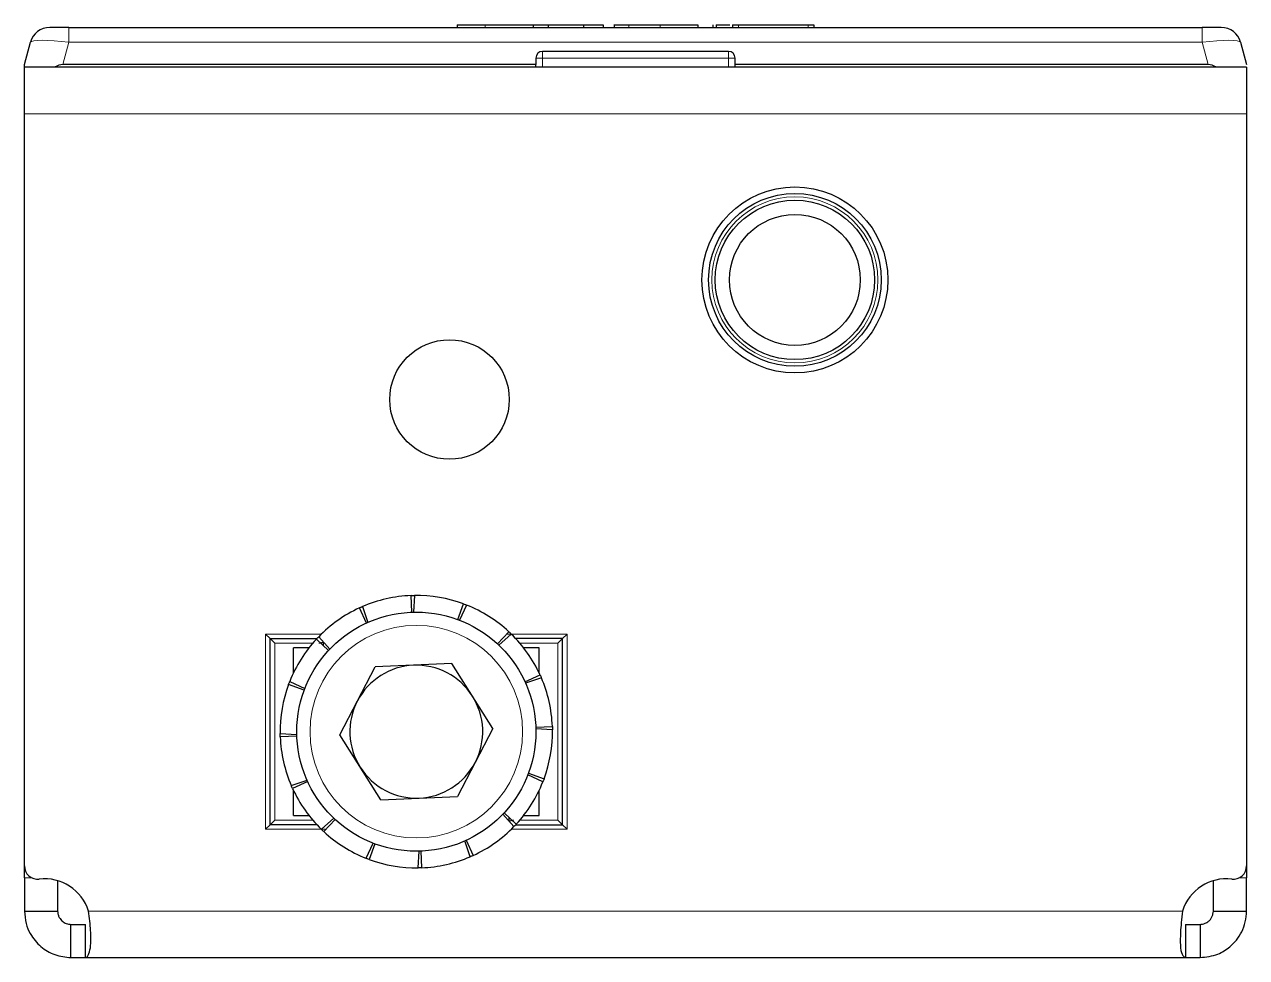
# Model space of a CAD drawing. Header units: millimetres. Extents: x -438 to 4742, y -470 to 658.
# Drawn here: x 1104.6 to 1196.6, y -183.3 to -113.1 of the extents above; entities that cross this region are included whole.
import ezdxf

# ---------------------------------------------------------------- set-up
doc = ezdxf.new("R2010")
doc.units = ezdxf.units.MM

msp = doc.modelspace()

# ---------------------------------------------------------------- linework, layer by layer
at = {"color": 7, "linetype": 'Continuous', "lineweight": 25}
for p, q in [((1137.151, -113.097), (1137.151, -113.297)), ((1142.806, -113.097), (1142.866, -113.097)), ((1142.866, -113.097), (1142.866, -113.297)), ((1142.866, -113.097), (1143.997, -113.097)), ((1143.997, -113.097), (1143.997, -113.297)), ((1143.997, -113.097), (1146.664, -113.097)), ((1146.664, -113.097), (1146.664, -113.297)), ((1146.664, -113.097), (1148.152, -113.097)), ((1148.152, -113.097), (1148.152, -113.297)), ((1148.964, -113.072), (1148.964, -113.297)), ((1152.432, -113.097), (1155.261, -113.097)), ((1155.261, -113.097), (1155.261, -113.297)), ((1156.403, -113.097), (1156.403, -113.297)), ((1156.656, -113.097), (1156.656, -113.297)), ((1157.892, -113.097), (1157.892, -113.297)), ((1158.327, -113.097), (1163.571, -113.097)), ((1164.006, -113.097), (1164.006, -113.297)), ((1107.929, -113.297), (1106.48, -113.297)), ((1107.929, -113.297), (1193.228, -113.297)), ((1194.677, -113.297), (1193.228, -113.297)), ((1104.578, -116.097), (1105.031, -114.408)), ((1196.126, -114.408), (1196.578, -116.097)), ((1143.078, -115.597), (1143.078, -116.097)), ((1157.578, -115.097), (1143.578, -115.097)), ((1158.078, -116.097), (1158.078, -115.597)), ((1104.578, -116.297), (1104.578, -116.097)), ((1104.578, -119.797), (1104.578, -116.297)), ((1196.578, -116.297), (1104.578, -116.297)), ((1143.078, -116.097), (1107.476, -116.097)), ((1143.078, -116.297), (1143.078, -116.097)), ((1193.681, -116.097), (1158.078, -116.097)), ((1158.078, -116.297), (1158.078, -116.097)), ((1196.578, -116.297), (1196.578, -119.797)), ((1104.578, -176.396), (1104.578, -119.797)), ((1196.578, -119.797), (1196.578, -176.396)), ((1133.731, -157.303), (1133.683, -156.054)), ((1133.933, -156.048), (1133.857, -157.299)), ((1130.316, -158.121), (1129.794, -156.985)), ((1130.022, -156.884), (1130.43, -158.069)), ((1137.199, -157.855), (1137.633, -156.683)), ((1137.866, -156.772), (1137.317, -157.899)), ((1122.728, -158.947), (1123.078, -159.297)), ((1126.728, -159.153), (1127.56, -160.091)), ((1140.192, -159.692), (1141.041, -158.775)), ((1141.222, -158.947), (1140.284, -159.778)), ((1145.078, -159.297), (1145.428, -158.947)), ((1123.078, -173.297), (1123.078, -159.297)), ((1123.078, -159.297), (1126.591, -159.297)), ((1123.078, -159.297), (1123.428, -159.647)), ((1124.828, -161.881), (1124.828, -159.997)), ((1125.993, -159.997), (1124.828, -159.997)), ((1127.474, -160.183), (1126.556, -159.334)), ((1127.078, -159.547), (1127.078, -159.817)), ((1145.078, -159.297), (1141.566, -159.297)), ((1143.328, -159.997), (1142.164, -159.997)), ((1143.328, -161.881), (1143.328, -159.997)), ((1144.728, -159.647), (1145.078, -159.297)), ((1145.078, -173.297), (1145.078, -159.297)), ((1128.31, -166.542), (1130.982, -161.424)), ((1136.75, -161.179), (1130.982, -161.424)), ((1139.847, -166.052), (1136.75, -161.179)), ((1125.637, -163.176), (1124.464, -162.742)), ((1124.554, -162.509), (1125.681, -163.058)), ((1142.254, -162.534), (1143.39, -162.012)), ((1143.491, -162.24), (1142.306, -162.649)), ((1123.829, -166.442), (1125.081, -166.518)), ((1139.847, -166.052), (1137.175, -171.17)), ((1143.072, -165.95), (1144.321, -165.901)), ((1144.327, -166.151), (1143.076, -166.075)), ((1125.085, -166.644), (1123.836, -166.692)), ((1131.407, -171.415), (1128.31, -166.542)), ((1124.665, -170.353), (1125.851, -169.945)), ((1125.902, -170.059), (1124.767, -170.582)), ((1143.603, -170.084), (1142.476, -169.535)), ((1142.52, -169.418), (1143.692, -169.851)), ((1124.828, -172.597), (1124.828, -170.713)), ((1143.328, -172.597), (1143.328, -170.713)), ((1131.407, -171.415), (1137.175, -171.17)), ((1123.078, -173.297), (1123.428, -172.947)), ((1124.828, -172.597), (1125.993, -172.597)), ((1126.934, -173.647), (1127.873, -172.815)), ((1127.965, -172.901), (1127.115, -173.819)), ((1141.429, -173.441), (1140.597, -172.502)), ((1140.683, -172.41), (1141.6, -173.26)), ((1141.078, -173.047), (1141.078, -172.776)), ((1142.164, -172.597), (1143.328, -172.597)), ((1144.728, -172.947), (1145.078, -173.297)), ((1122.728, -173.647), (1123.078, -173.297)), ((1126.591, -173.297), (1123.078, -173.297)), ((1141.566, -173.297), (1145.078, -173.297)), ((1145.078, -173.297), (1145.428, -173.647)), ((1130.291, -175.821), (1130.84, -174.694)), ((1130.957, -174.738), (1130.524, -175.911)), ((1138.135, -175.71), (1137.726, -174.524)), ((1137.841, -174.473), (1138.363, -175.608)), ((1134.224, -176.546), (1134.3, -175.294)), ((1134.425, -175.29), (1134.474, -176.539)), ((1104.578, -177.294), (1104.578, -176.396)), ((1196.578, -176.396), (1196.578, -177.294)), ((1104.578, -177.294), (1104.578, -179.797)), ((1107.078, -177.514), (1107.078, -179.797)), ((1194.078, -179.797), (1194.078, -177.514)), ((1196.578, -179.797), (1196.578, -177.294)), ((1104.578, -179.797), (1107.078, -179.797)), ((1194.078, -179.797), (1196.578, -179.797)), ((1108.078, -183.297), (1108.078, -180.797)), ((1108.078, -180.797), (1109.165, -180.797)), ((1109.165, -183.297), (1109.165, -180.797)), ((1191.992, -180.797), (1191.992, -183.297)), ((1191.992, -180.797), (1193.078, -180.797)), ((1193.078, -180.797), (1193.078, -183.297)), ((1108.078, -183.297), (1109.165, -183.297)), ((1109.165, -183.297), (1191.992, -183.297)), ((1191.992, -183.297), (1193.078, -183.297))]:
    msp.add_line(p, q, dxfattribs=at)
at = {"color": 8, "linetype": 'Continuous', "lineweight": 18}
for p, q in [((1139.261, -113.097), (1139.261, -113.297)), ((1150.07, -113.097), (1150.07, -113.297)), ((1152.432, -113.097), (1152.432, -113.297)), ((1158.327, -113.097), (1158.327, -113.297)), ((1163.571, -113.097), (1163.571, -113.297)), ((1107.929, -113.297), (1107.929, -114.408)), ((1193.228, -114.408), (1193.228, -113.297)), ((1107.929, -114.408), (1107.476, -116.097)), ((1193.228, -114.408), (1107.929, -114.408)), ((1193.681, -116.097), (1193.228, -114.408)), ((1143.578, -115.597), (1143.078, -115.597)), ((1143.578, -115.597), (1143.578, -115.097)), ((1143.578, -115.597), (1143.578, -116.297)), ((1157.578, -115.597), (1143.578, -115.597)), ((1157.578, -115.597), (1157.578, -115.097)), ((1157.578, -116.297), (1157.578, -115.597)), ((1157.578, -115.597), (1158.078, -115.597)), ((1196.578, -119.797), (1104.578, -119.797)), ((1122.728, -173.647), (1122.728, -158.947)), ((1122.728, -158.947), (1126.934, -158.947)), ((1140.882, -158.947), (1141.222, -158.947)), ((1141.223, -158.947), (1145.428, -158.947)), ((1145.428, -158.947), (1145.428, -173.647)), ((1126.278, -159.647), (1123.428, -159.647)), ((1123.428, -159.647), (1123.428, -172.947)), ((1144.728, -159.647), (1141.878, -159.647)), ((1144.728, -172.947), (1144.728, -159.647)), ((1123.428, -172.947), (1126.278, -172.947)), ((1141.878, -172.947), (1144.728, -172.947)), ((1126.934, -173.647), (1122.728, -173.647)), ((1127.275, -173.647), (1126.934, -173.647)), ((1145.428, -173.647), (1141.223, -173.647)), ((1105.138, -177.294), (1104.578, -177.294)), ((1196.578, -177.294), (1196.019, -177.294)), ((1191.746, -179.797), (1109.41, -179.797))]:
    msp.add_line(p, q, dxfattribs=at)
at = {"color": 7, "linetype": 'Continuous', "lineweight": 25}
for centre, radius in [((1162.578, -132.297), 7), ((1162.578, -132.297), 6.5), ((1162.578, -132.297), 6), ((1162.578, -132.297), 4.925), ((1136.578, -141.297), 4.5), ((1134.078, -166.297), 9)]:
    msp.add_circle(centre, radius, dxfattribs=at)
at = {"color": 8, "linetype": 'Continuous', "lineweight": 18}
for centre, radius in [((1162.578, -132.297), 6.25), ((1134.078, -166.297), 8)]:
    msp.add_circle(centre, radius, dxfattribs=at)
at = {"color": 7, "linetype": 'Continuous', "lineweight": 25}
for centre, radius, start, end in [((1106.48, -114.797), 1.5, 90, 165), ((1194.677, -114.797), 1.5, 15, 90), ((1143.578, -115.597), 0.5, 90, 180), ((1157.578, -115.597), 0.5, 0, 90), ((1134.078, -166.297), 10.25, 92.21037, 113.31447), ((1134.078, -166.297), 10.25, 69.71037, 90.81447), ((1134.078, -166.297), 10.25, 114.71037, 135.81447), ((1134.078, -166.297), 10.25, 47.21037, 68.31447), ((1134.078, -166.297), 10.25, 24.71037, 45.81447), ((1134.078, -166.297), 10.25, 137.21037, 158.31447), ((1134.078, -166.297), 5, 92.43345, 152.43345), ((1134.078, -166.297), 5, 32.43345, 92.43345), ((1134.078, -166.297), 10.25, 159.71037, 180.81447), ((1134.078, -166.297), 10.25, 2.21037, 23.31447), ((1134.078, -166.297), 5, 332.43345, 32.43345), ((1134.078, -166.297), 5, 152.43345, 212.43345), ((1134.078, -166.297), 10.25, 339.71037, 0.81447), ((1134.078, -166.297), 10.25, 182.21037, 203.31447), ((1134.078, -166.297), 5, 212.43345, 272.43345), ((1134.078, -166.297), 5, 272.43345, 332.43345), ((1134.078, -166.297), 10.25, 317.21037, 338.31447), ((1134.078, -166.297), 10.25, 204.71037, 225.81447), ((1134.078, -166.297), 10.25, 227.21037, 248.31447), ((1134.078, -166.297), 10.25, 294.71037, 315.81447), ((1134.078, -166.297), 10.25, 272.21037, 293.31447), ((1105.578, -176.396), 1, 180, 276.37937), ((1134.078, -166.297), 10.25, 249.71037, 270.81447), ((1195.578, -176.396), 1, 263.62063, 0), ((1106.078, -180.868), 3.5, 17.82529, 96.37937), ((1195.078, -180.868), 3.5, 83.62063, 162.17471)]:
    msp.add_arc(centre, radius, start, end, dxfattribs=at)
at = {"color": 8, "linetype": 'Continuous', "lineweight": 18}
for centre, major_axis, start_param, end_param in [((1108.033, -114.797), (3.003, -0.382), 1.621093, 3.124852), ((1193.124, -114.797), (3.003, 0.382), 0.016741, 1.520499)]:
    msp.add_ellipse(centre, major_axis=major_axis, ratio=0.123038, start_param=start_param, end_param=end_param, dxfattribs=at)
at = {"color": 7, "linetype": 'Continuous', "lineweight": 25}
for centre, major_axis, start_param, end_param in [((1104.578, -127.688), (3.099, 11.565), 0.067037, 0.253072), ((1196.578, -127.688), (-3.099, 11.565), 6.030113, 6.216148)]:
    msp.add_ellipse(centre, major_axis=major_axis, ratio=0.250563, start_param=start_param, end_param=end_param, dxfattribs=at)
for points, knots in [([(1137.151, -113.097), (1137.521, -113.097), (1138.21, -113.097), (1138.928, -113.097), (1139.261, -113.097)], [0, 0, 0, 0, 0.5368, 1, 1, 1, 1]), ([(1139.261, -113.097), (1139.762, -113.097), (1140.698, -113.097), (1141.89, -113.097), (1142.615, -113.097), (1142.796, -113.097), (1142.806, -113.097)], [0, 0, 0, 0, 0.381983, 0.713352, 0.984017, 1, 1, 1, 1]), ([(1148.981, -113.097), (1148.976, -113.097), (1148.948, -113.097), (1149.106, -113.097), (1149.474, -113.097), (1149.86, -113.097), (1150.07, -113.097)], [0, 0, 0, 0, 0.061615, 0.333035, 0.637399, 1, 1, 1, 1]), ([(1150.07, -113.097), (1150.229, -113.097), (1150.588, -113.097), (1151.388, -113.097), (1152.02, -113.097), (1152.432, -113.097)], [0, 0, 0, 0, 0.216742, 0.489643, 1, 1, 1, 1]), ([(1156.656, -113.097), (1156.708, -113.097), (1156.817, -113.097), (1157.118, -113.097), (1157.402, -113.097), (1157.607, -113.097), (1157.671, -113.097)], [0, 0, 0, 0, 0.255277, 0.538303, 0.854078, 1, 1, 1, 1]), ([(1156.832, -113.097), (1156.946, -113.097), (1157.19, -113.097), (1157.495, -113.097), (1157.671, -113.097), (1157.671, -113.097)], [0, 0, 0, 0, 0.466249, 0.997338, 1, 1, 1, 1]), ([(1157.892, -113.097), (1157.901, -113.097), (1157.917, -113.097), (1158.033, -113.097), (1158.175, -113.097), (1158.276, -113.097), (1158.327, -113.097)], [0, 0, 0, 0, 0.285248, 0.560563, 0.777151, 1, 1, 1, 1]), ([(1163.571, -113.097), (1163.636, -113.097), (1163.764, -113.097), (1163.905, -113.097), (1163.99, -113.097), (1164.001, -113.097), (1164.006, -113.097)], [0, 0, 0, 0, 0.281303, 0.555629, 0.773878, 1, 1, 1, 1]), ([(1133.683, -156.054), (1133.725, -156.053), (1133.787, -156.051), (1133.87, -156.049), (1133.912, -156.048), (1133.933, -156.048)], [0, 0, 0, 0, 0.4999808, 0.7499881, 1, 1, 1, 1]), ([(1129.794, -156.985), (1129.831, -156.968), (1129.888, -156.942), (1129.964, -156.908), (1130.003, -156.892), (1130.022, -156.884)], [0, 0, 0, 0, 0.4999808, 0.7499881, 1, 1, 1, 1]), ([(1137.633, -156.683), (1137.672, -156.697), (1137.73, -156.719), (1137.808, -156.749), (1137.847, -156.764), (1137.866, -156.772)], [0, 0, 0, 0, 0.499981, 0.749988, 1, 1, 1, 1]), ([(1126.556, -159.334), (1126.585, -159.303), (1126.627, -159.258), (1126.685, -159.197), (1126.714, -159.168), (1126.728, -159.153)], [0, 0, 0, 0, 0.499981, 0.749988, 1, 1, 1, 1]), ([(1141.041, -158.775), (1141.072, -158.803), (1141.117, -158.846), (1141.178, -158.903), (1141.208, -158.932), (1141.222, -158.947)], [0, 0, 0, 0, 0.499981, 0.749988, 1, 1, 1, 1]), ([(1124.464, -162.742), (1124.479, -162.703), (1124.501, -162.645), (1124.531, -162.567), (1124.546, -162.529), (1124.554, -162.509)], [0, 0, 0, 0, 0.4999808, 0.7499881, 1, 1, 1, 1]), ([(1143.39, -162.012), (1143.407, -162.05), (1143.433, -162.107), (1143.467, -162.183), (1143.483, -162.221), (1143.491, -162.24)], [0, 0, 0, 0, 0.499981, 0.749988, 1, 1, 1, 1]), ([(1123.836, -166.692), (1123.835, -166.65), (1123.832, -166.588), (1123.83, -166.505), (1123.83, -166.463), (1123.829, -166.442)], [0, 0, 0, 0, 0.499981, 0.749988, 1, 1, 1, 1]), ([(1144.321, -165.901), (1144.322, -165.943), (1144.324, -166.005), (1144.326, -166.089), (1144.327, -166.13), (1144.327, -166.151)], [0, 0, 0, 0, 0.499981, 0.749988, 1, 1, 1, 1]), ([(1143.692, -169.851), (1143.678, -169.89), (1143.656, -169.949), (1143.626, -170.026), (1143.611, -170.065), (1143.603, -170.084)], [0, 0, 0, 0, 0.499981, 0.749988, 1, 1, 1, 1]), ([(1124.767, -170.582), (1124.75, -170.544), (1124.724, -170.487), (1124.69, -170.411), (1124.674, -170.373), (1124.665, -170.353)], [0, 0, 0, 0, 0.499981, 0.749988, 1, 1, 1, 1]), ([(1127.115, -173.819), (1127.085, -173.79), (1127.039, -173.748), (1126.979, -173.69), (1126.949, -173.661), (1126.934, -173.647)], [0, 0, 0, 0, 0.499981, 0.749988, 1, 1, 1, 1]), ([(1141.6, -173.26), (1141.572, -173.29), (1141.529, -173.336), (1141.472, -173.396), (1141.443, -173.426), (1141.429, -173.441)], [0, 0, 0, 0, 0.4999808, 0.7499881, 1, 1, 1, 1]), ([(1138.363, -175.608), (1138.325, -175.625), (1138.268, -175.651), (1138.192, -175.685), (1138.154, -175.701), (1138.135, -175.71)], [0, 0, 0, 0, 0.4999808, 0.7499881, 1, 1, 1, 1]), ([(1130.524, -175.911), (1130.485, -175.896), (1130.427, -175.874), (1130.349, -175.844), (1130.31, -175.829), (1130.291, -175.821)], [0, 0, 0, 0, 0.499981, 0.749988, 1, 1, 1, 1]), ([(1134.474, -176.539), (1134.432, -176.541), (1134.37, -176.543), (1134.286, -176.545), (1134.245, -176.545), (1134.224, -176.546)], [0, 0, 0, 0, 0.4999808, 0.7499881, 1, 1, 1, 1]), ([(1104.578, -179.797), (1104.603, -180.113), (1104.649, -180.703), (1105.049, -181.649), (1105.762, -182.515), (1106.859, -183.173), (1107.665, -183.255), (1108.078, -183.297)], [0, 0, 0, 0, 0.17084, 0.319217, 0.548103, 0.767822, 1, 1, 1, 1]), ([(1107.078, -179.797), (1107.085, -179.887), (1107.098, -180.054), (1107.192, -180.275), (1107.307, -180.442), (1107.437, -180.57), (1107.577, -180.667), (1107.801, -180.773), (1107.964, -180.787), (1108.078, -180.797)], [0, 0, 0, 0, 0.154359, 0.287283, 0.400435, 0.496544, 0.604314, 0.723151, 1, 1, 1, 1]), ([(1109.165, -183.297), (1109.218, -183.28), (1109.318, -183.248), (1109.465, -182.965), (1109.566, -182.503), (1109.583, -181.874), (1109.563, -181.259), (1109.508, -180.553), (1109.443, -180.053), (1109.41, -179.797)], [0, 0, 0, 0, 0.144067, 0.271276, 0.474907, 0.597997, 0.726338, 0.860245, 1, 1, 1, 1]), ([(1191.746, -179.797), (1191.716, -180.091), (1191.66, -180.643), (1191.591, -181.545), (1191.569, -182.428), (1191.706, -183.153), (1191.894, -183.248), (1191.992, -183.297)], [0, 0, 0, 0, 0.16069, 0.3013121, 0.5219513, 0.7535732, 1, 1, 1, 1]), ([(1193.078, -180.797), (1193.205, -180.784), (1193.419, -180.763), (1193.687, -180.604), (1193.866, -180.425), (1193.982, -180.242), (1194.063, -180.027), (1194.073, -179.875), (1194.078, -179.797)], [0, 0, 0, 0, 0.296302, 0.497469, 0.615497, 0.73607, 0.863114, 1, 1, 1, 1]), ([(1193.078, -183.297), (1193.535, -183.246), (1194.34, -183.157), (1195.25, -182.587), (1195.841, -181.988), (1196.241, -181.355), (1196.523, -180.611), (1196.559, -180.073), (1196.578, -179.797)], [0, 0, 0, 0, 0.254149, 0.448213, 0.574908, 0.708872, 0.850468, 1, 1, 1, 1])]:
    msp.add_open_spline(points, degree=3, knots=knots, dxfattribs=at)
at = {"color": 8, "linetype": 'Continuous', "lineweight": 18}
for points, knots in [([(1126.728, -159.647), (1126.767, -159.644), (1126.83, -159.639), (1126.91, -159.618), (1126.97, -159.597), (1127.02, -159.574), (1127.055, -159.559), (1127.075, -159.549), (1127.077, -159.547), (1127.078, -159.547)], [0, 0, 0, 0, 0.208592, 0.336235, 0.479855, 0.625864, 0.760785, 0.885235, 1, 1, 1, 1]), ([(1141.078, -173.047), (1141.08, -173.046), (1141.082, -173.045), (1141.102, -173.035), (1141.137, -173.019), (1141.187, -172.997), (1141.247, -172.975), (1141.326, -172.954), (1141.389, -172.95), (1141.428, -172.947)], [0, 0, 0, 0, 0.114765, 0.239215, 0.374136, 0.520145, 0.663765, 0.791408, 1, 1, 1, 1])]:
    msp.add_open_spline(points, degree=3, knots=knots, dxfattribs=at)

doc.saveas('drawing.dxf')
